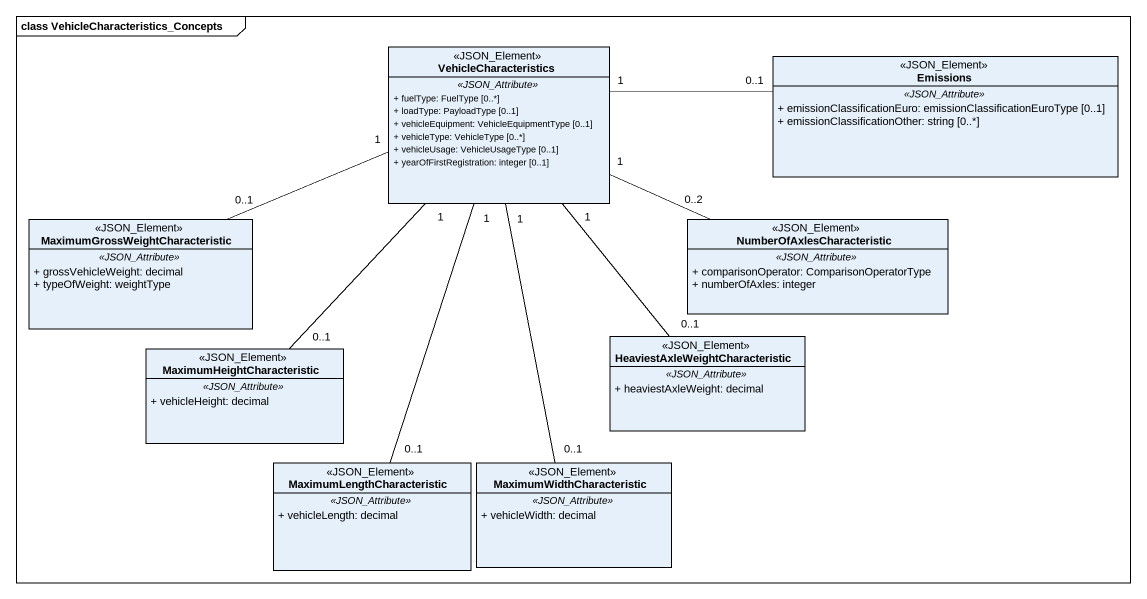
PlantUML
@startuml
mainframe class VehicleCharacteristics_Concepts
hide circle
hide empty members
skinparam classAttributeIconSize 0
class VehicleCharacteristics <<JSON_Element>> {
  .. <<JSON_Attribute>> ..
  + fuelType: FuelType [0..*]
  + loadType: PayloadType [0..1]
  + vehicleEquipment: VehicleEquipmentType [0..1]
  + vehicleType: VehicleType [0..*]
  + vehicleUsage: VehicleUsageType [0..1]
  + yearOfFirstRegistration: integer [0..1]
}
class Emissions <<JSON_Element>> {
  .. <<JSON_Attribute>> ..
  + emissionClassificationEuro: emissionClassificationEuroType [0..1]
  + emissionClassificationOther: string [0..*]
}
class "MaximumGrossWeightCharacteristic" as MaximumGrossWeightCharacteri <<JSON_Element>> {
  .. <<JSON_Attribute>> ..
  + grossVehicleWeight: decimal
  + typeOfWeight: weightType
}
class NumberOfAxlesCharacteristic <<JSON_Element>> {
  .. <<JSON_Attribute>> ..
  + comparisonOperator: ComparisonOperatorType
  + numberOfAxles: integer
}
class MaximumHeightCharacteristic <<JSON_Element>> {
  .. <<JSON_Attribute>> ..
  + vehicleHeight: decimal
}
class "HeaviestAxleWeightCharacteristic" as HeaviestAxleWeightCharacteri <<JSON_Element>> {
  .. <<JSON_Attribute>> ..
  + heaviestAxleWeight: decimal
}
class MaximumLengthCharacteristic <<JSON_Element>> {
  .. <<JSON_Attribute>> ..
  + vehicleLength: decimal
}
class MaximumWidthCharacteristic <<JSON_Element>> {
  .. <<JSON_Attribute>> ..
  + vehicleWidth: decimal
}
VehicleCharacteristics "1" -right- "0..1" Emissions
VehicleCharacteristics "1" -left- "0..1" MaximumGrossWeightCharacteri
VehicleCharacteristics "1" -right- "0..2" NumberOfAxlesCharacteristic
VehicleCharacteristics "1" -- "0..1" HeaviestAxleWeightCharacteri
VehicleCharacteristics "1" -- "0..1" MaximumLengthCharacteristic
VehicleCharacteristics "1" -- "0..1" MaximumWidthCharacteristic
MaximumHeightCharacteristic "0..1" -up- "1" VehicleCharacteristics
@enduml
